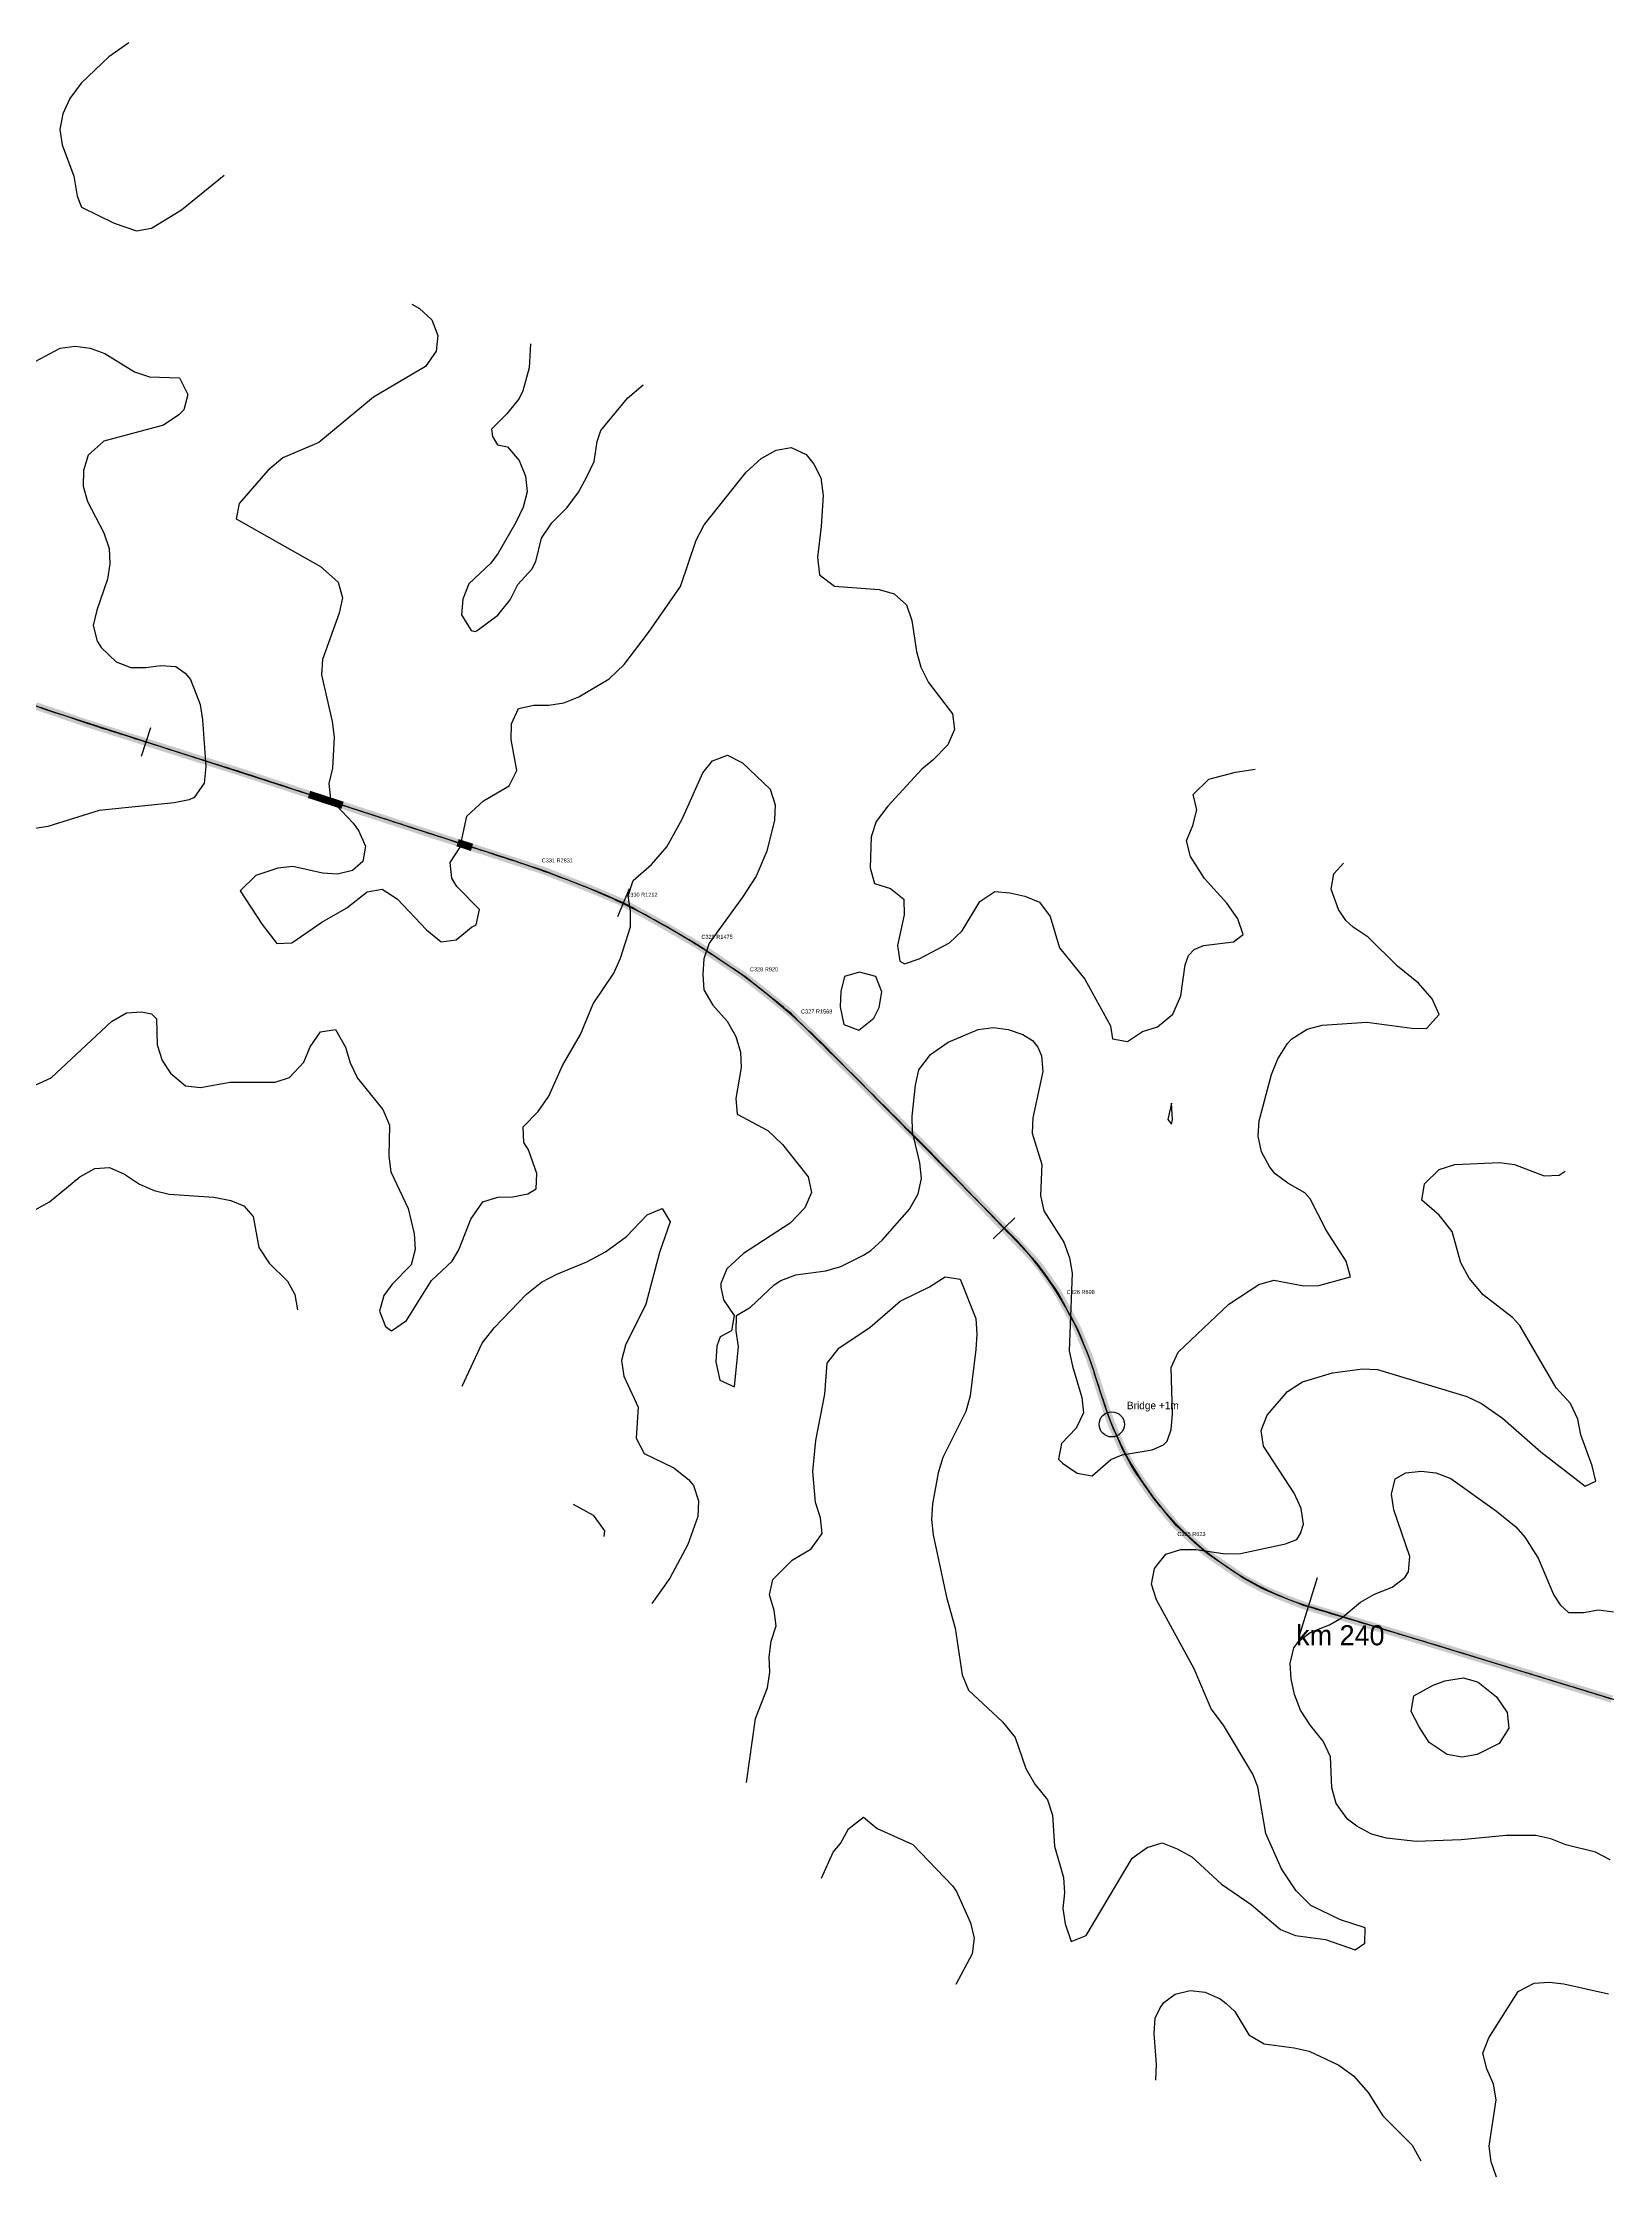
# Model space of a CAD drawing. Header units: metres. Extents: x 697254 to 930473, y 8023396 to 8227001.
# Drawn here: x 769932 to 773038, y 8167399 to 8171636 of the extents above; entities that cross this region are included whole.
import ezdxf

# ---------------------------------------------------------------- set-up
doc = ezdxf.new("R2010")
doc.units = ezdxf.units.M
for name, color, linetype in [('ALIGNMENT_FITTED', 4, 'Continuous'), ('CENTRELINE', 7, 'Continuous'), ('CHAINAGE', 7, 'Continuous'), ('CONTOUR_10M', 33, 'Continuous'), ('CONTOUR_INDEX_50M', 34, 'Continuous'), ('CURVE_LABELS', 4, 'Continuous'), ('GRADE_0-4', 3, 'Continuous'), ('GRADE_4-6', 2, 'Continuous'), ('PROFILE_FLAGS', 6, 'Continuous')]:
    doc.layers.add(name, color=color, linetype=linetype)

msp = doc.modelspace()

# ---------------------------------------------------------------- linework, layer by layer
at = {"layer": 'ALIGNMENT_FITTED'}
for p, q in [((770836.2, 8170022.6), (769958.4, 8170305.9)), ((770998.9, 8169964.5), (770998.9, 8169964.6)), ((771192.7, 8169868.4), (771166.6, 8169883.5)), ((771295.1, 8169803.3), (771270.9, 8169819.5)), ((771851.8, 8169273), (771493.5, 8169635.3)), ((772039.6, 8168935.3), (772020, 8168996)), ((773386.5, 8168244.3), (772450.5, 8168530.5))]:
    msp.add_line(p, q, dxfattribs=at)
for centre, radius, start, end in [((770151.9, 8170905.4), 630, -149.671, -107.8869), ((769966.7, 8167328.7), 2830.8, 68.6152, 72.1131), ((770556.8, 8168835.6), 1212.4, 59.8039, 68.6152), ((770450.7, 8168593.4), 1475.1, 56.2209, 59.8039), ((770783.4, 8169038.2), 920.4, 51.3105, 56.2209), ((770378.3, 8168532.4), 1568.5, 44.6823, 51.3105), ((771355.2, 8168781.8), 698.5, 17.8569, 44.6823), ((772632.7, 8169126.3), 623.1, -162.1431, -106.9996)]:
    msp.add_arc(centre, radius, start, end, dxfattribs=at)
at = {"layer": 'CENTRELINE'}
msp.add_polyline3d([(773047.6, 8168348, 1218.1), (773038.1, 8168350.9, 1218), (773028.5, 8168353.9, 1217.9), (773018.9, 8168356.8, 1217.8), (773009.4, 8168359.7, 1217.8), (772999.8, 8168362.7, 1217.7), (772990.2, 8168365.6, 1217.6), (772980.7, 8168368.5, 1217.4), (772971.1, 8168371.5, 1217.2), (772961.6, 8168374.4, 1216.9), (772952, 8168377.3, 1216.9), (772942.4, 8168380.3, 1216.9), (772932.9, 8168383.2, 1216.9), (772923.3, 8168386.1, 1217), (772913.7, 8168389.1, 1217), (772904.2, 8168392, 1217.1), (772894.6, 8168394.9, 1217.1), (772885, 8168397.9, 1217.1), (772875.5, 8168400.8, 1217.1), (772865.9, 8168403.8, 1217.3), (772856.3, 8168406.7, 1217.7), (772846.8, 8168409.6, 1218), (772837.2, 8168412.6, 1218.2), (772827.6, 8168415.5, 1218.3), (772818.1, 8168418.4, 1218.4), (772808.5, 8168421.4, 1218.4), (772798.9, 8168424.3, 1218.6), (772789.4, 8168427.2, 1218.7), (772779.8, 8168430.2, 1218.8), (772770.3, 8168433.1, 1218.7), (772760.7, 8168436, 1218.6), (772751.1, 8168439, 1218.4), (772741.6, 8168441.9, 1218.2), (772732, 8168444.8, 1218), (772722.4, 8168447.8, 1217.9), (772712.9, 8168450.7, 1217.8), (772703.3, 8168453.6, 1217.7), (772693.7, 8168456.5, 1217.5), (772684.1, 8168459.4, 1217.1), (772674.5, 8168462.3, 1216.7), (772665, 8168465.1, 1216.4), (772655.4, 8168468, 1216.1), (772645.8, 8168470.9, 1215.9), (772636.2, 8168473.8, 1215.7), (772626.6, 8168476.6, 1215.4), (772617, 8168479.5, 1215), (772607.5, 8168482.4, 1214.7), (772597.9, 8168485.2, 1214.3), (772588.3, 8168488.1, 1213.8), (772578.7, 8168491, 1213.4), (772569.1, 8168493.9, 1212.8), (772559.5, 8168496.7, 1212.3), (772550, 8168499.6, 1211.7), (772540.4, 8168502.5, 1211.1), (772530.8, 8168505.3, 1210.6), (772521.2, 8168508.2, 1210), (772511.6, 8168511.1, 1209.6), (772502, 8168514, 1209.2), (772492.4, 8168516.8, 1208.8), (772482.9, 8168519.7, 1208.5), (772473.3, 8168522.6, 1208.3), (772463.7, 8168525.4, 1208), (772454.1, 8168528.3, 1207.7), (772444.5, 8168531.2, 1207.3), (772435, 8168534.2, 1207), (772425.7, 8168537.8, 1206.6), (772416.3, 8168541.5, 1206.2), (772407, 8168545.1, 1205.9), (772397.7, 8168548.8, 1205.6), (772388.4, 8168552.5, 1205.2), (772379.2, 8168556.4, 1204.8), (772370, 8168560.2, 1204.4), (772360.7, 8168564.1, 1204.1), (772351.8, 8168568.5, 1203.9), (772343, 8168573.2, 1203.7), (772334.1, 8168578, 1203.6), (772325.3, 8168582.7, 1203.3), (772316.6, 8168587.5, 1203), (772308.3, 8168593.2, 1202.4), (772300, 8168598.8, 1201.9), (772291.8, 8168604.5, 1201.5), (772283.5, 8168610.1, 1201.2), (772275.3, 8168615.7, 1201), (772267, 8168621.4, 1200.7), (772258.8, 8168627, 1200.4), (772250.5, 8168632.7, 1200.1), (772242.5, 8168638.7, 1200.1), (772235, 8168645.3, 1200), (772227.4, 8168651.8, 1199.8), (772219.8, 8168658.4, 1199.4), (772212.4, 8168665, 1199), (772205.1, 8168671.9, 1198.7), (772197.8, 8168678.7, 1198.3), (772190.4, 8168685.5, 1197.9), (772183.1, 8168692.3, 1197.5), (772176.5, 8168699.9, 1197.2), (772170.2, 8168707.6, 1196.9), (772163.8, 8168715.3, 1196.4), (772157.4, 8168723, 1196), (772151, 8168730.6, 1195.6), (772144.6, 8168738.3, 1195.2), (772138.3, 8168746.2, 1194.7), (772132.6, 8168754.4, 1194.2), (772126.9, 8168762.6, 1193.7), (772121.2, 8168770.8, 1193.1), (772115.4, 8168779, 1192.5), (772109.7, 8168787.2, 1191.8), (772104, 8168795.4, 1191.3), (772098.3, 8168803.6, 1191.3), (772093.2, 8168812.2, 1191.1), (772088.4, 8168821, 1190.7), (772083.6, 8168829.8, 1190.2), (772078.8, 8168838.6, 1189.8), (772074.4, 8168847.5, 1189.4), (772070.4, 8168856.7, 1189), (772066.4, 8168865.9, 1188.6), (772062.4, 8168875, 1188.2), (772058.4, 8168884.2, 1187.8), (772054.6, 8168893.5, 1187.4), (772051, 8168902.8, 1187.1), (772047.5, 8168912.2, 1186.7), (772044, 8168921.5, 1186.3), (772040.9, 8168931.1, 1187.1), (772037.9, 8168940.6, 1187.6), (772034.8, 8168950.1, 1187.6), (772031.7, 8168959.6, 1187.6), (772028.7, 8168969.2, 1187.9), (772025.6, 8168978.7, 1188.3), (772022.5, 8168988.2, 1188), (772019.5, 8168997.7, 1187.5), (772016.4, 8169007.2, 1187.2), (772013.3, 8169016.8, 1187.3), (772010, 8169026.2, 1187.4), (772006.2, 8169035.5, 1187.5), (772002.4, 8169044.7, 1187.7), (771998.7, 8169054, 1187.9), (771994.9, 8169063.3, 1188.1), (771991.1, 8169072.5, 1188.1), (771987.3, 8169081.8, 1188.6), (771982.6, 8169090.6, 1189.3), (771977.9, 8169099.4, 1189.9), (771973.1, 8169108.2, 1190.1), (771968.3, 8169117, 1190.1), (771963.6, 8169125.8, 1190), (771958.8, 8169134.6, 1190.1), (771954.1, 8169143.4, 1190.6), (771949.3, 8169152.2, 1191), (771944, 8169160.7, 1191.3), (771938.3, 8169168.9, 1191.6), (771932.5, 8169177.1, 1191.9), (771926.8, 8169185.3, 1192.3), (771921, 8169193.4, 1192.6), (771915.3, 8169201.6, 1192.9), (771909.1, 8169209.5, 1193.2), (771902.8, 8169217.2, 1193.4), (771896.2, 8169224.8, 1194), (771889.3, 8169232, 1194.4), (771882.3, 8169239.2, 1194.6), (771875.4, 8169246.4, 1194.5), (771868.5, 8169253.6, 1194.4), (771861.5, 8169260.9, 1194.6), (771854.6, 8169268.1, 1194.8), (771847.7, 8169275.3, 1194.8), (771840.8, 8169282.5, 1194.9), (771833.8, 8169289.7, 1195.1), (771826.9, 8169296.9, 1195.5), (771820, 8169304.1, 1195.6), (771813, 8169311.4, 1195.7), (771806.1, 8169318.6, 1195.7), (771799.2, 8169325.8, 1195.7), (771792.2, 8169333, 1195.4), (771785.2, 8169340.2, 1195), (771778.3, 8169347.4, 1194.6), (771771.3, 8169354.5, 1194.6), (771764.4, 8169361.7, 1194.6), (771757.4, 8169368.9, 1194.3), (771750.4, 8169376.1, 1193.8), (771743.5, 8169383.3, 1193.4), (771736.5, 8169390.5, 1193.1), (771729.6, 8169397.7, 1192.6), (771722.6, 8169404.8, 1192.1), (771715.6, 8169412, 1191.8), (771708.7, 8169419.2, 1191.8), (771701.7, 8169426.4, 1191.7), (771694.7, 8169433.6, 1191.4), (771687.8, 8169440.8, 1191.2), (771680.7, 8169447.8, 1190.9), (771673.6, 8169454.9, 1190.4), (771666.5, 8169462, 1189.8), (771659.4, 8169469, 1189.4), (771652.3, 8169476.1, 1189.2), (771645.3, 8169483.1, 1188.8), (771638.2, 8169490.2, 1188.1), (771631.1, 8169497.3, 1188), (771624, 8169504.3, 1187.8), (771616.9, 8169511.4, 1187.7), (771609.8, 8169518.4, 1187.1), (771602.7, 8169525.5, 1186.6), (771595.6, 8169532.6, 1185.9), (771588.5, 8169539.6, 1185.4), (771581.4, 8169546.7, 1185), (771574.4, 8169553.8, 1184.3), (771567.4, 8169560.9, 1183.5), (771560.4, 8169568.1, 1182.5), (771553.4, 8169575.2, 1181.8), (771546.3, 8169582.3, 1181.5), (771539.1, 8169589.2, 1181.4), (771531.9, 8169596.2, 1181), (771524.8, 8169603.2, 1180.8), (771517.7, 8169610.2, 1181.1), (771510.6, 8169617.3, 1181.5), (771503.4, 8169624.3, 1181.7), (771496.3, 8169631.3, 1181.8), (771489.2, 8169638.4, 1182.3), (771482.1, 8169645.4, 1182.7), (771475, 8169652.5, 1183), (771467.9, 8169659.5, 1183.1), (771460.8, 8169666.5, 1183.2), (771453.7, 8169673.6, 1183.2), (771446.6, 8169680.6, 1183.2), (771439.5, 8169687.7, 1183.1), (771432.4, 8169694.7, 1183.2), (771425.2, 8169701.7, 1183.7), (771418.1, 8169708.8, 1183.8), (771410.5, 8169715.2, 1183.7), (771402.7, 8169721.5, 1183.3), (771394.9, 8169727.7, 1183.7), (771387.1, 8169734, 1184.2), (771379.3, 8169740.2, 1184.7), (771371.4, 8169746.5, 1185.1), (771363.6, 8169752.8, 1185.2), (771355.8, 8169759, 1185.3), (771348, 8169765.3, 1185.6), (771340.2, 8169771.5, 1185.9), (771332.4, 8169777.8, 1186.1), (771324.4, 8169783.7, 1186.2), (771316.1, 8169789.3, 1186.2), (771307.7, 8169794.9, 1186.8), (771299.4, 8169800.4, 1187.4), (771291.1, 8169806, 1188), (771282.8, 8169811.5, 1188.4), (771274.5, 8169817.1, 1188.5), (771266.2, 8169822.7, 1188.8), (771257.8, 8169828.2, 1189), (771249.5, 8169833.8, 1189.6), (771241.2, 8169839.4, 1189.9), (771232.9, 8169844.9, 1190.2), (771224.3, 8169850, 1190.6), (771215.6, 8169855, 1191.2), (771207, 8169860, 1191.5), (771198.3, 8169865.1, 1191.5), (771189.7, 8169870.1, 1191.5), (771181, 8169875.1, 1191.4), (771172.4, 8169880.2, 1191.2), (771163.7, 8169885.2, 1191.5), (771155, 8169890.1, 1191.6), (771146.3, 8169895, 1191.5), (771137.5, 8169899.8, 1191.4), (771128.8, 8169904.7, 1191), (771120, 8169909.5, 1190.6), (771111.3, 8169914.3, 1190.3), (771102.5, 8169919.2, 1190.1), (771093.7, 8169924, 1189.9), (771085, 8169928.8, 1189.6), (771075.7, 8169932.7, 1189.3), (771066.5, 8169936.6, 1188.9), (771057.3, 8169940.5, 1188.4), (771048.1, 8169944.5, 1188), (771038.9, 8169948.4, 1187.7), (771029.7, 8169952.3, 1187.6), (771020.5, 8169956.1, 1187.5), (771011.1, 8169959.8, 1187.2), (771001.8, 8169963.4, 1187), (770992.5, 8169967.1, 1186.7), (770983.2, 8169970.7, 1186.4), (770973.9, 8169974.4, 1186), (770964.6, 8169978, 1185.8), (770955.2, 8169981.7, 1185.5), (770945.9, 8169985.3, 1185.2), (770936.6, 8169988.9, 1184.9), (770927.3, 8169992.6, 1184.7), (770917.8, 8169995.7, 1184.5), (770908.3, 8169998.8, 1184.3), (770898.8, 8170001.9, 1184), (770889.2, 8170005, 1183.9), (770879.7, 8170008.1, 1183.7), (770870.2, 8170011.2, 1183.4), (770860.7, 8170014.2, 1183.2), (770851.2, 8170017.3, 1182.9), (770841.7, 8170020.4, 1182.6), (770832.1, 8170023.5, 1182.2), (770822.6, 8170026.6, 1181.7), (770813.1, 8170029.7, 1181.1), (770803.6, 8170032.8, 1180.9), (770794.1, 8170035.9, 1180.6), (770784.6, 8170038.9, 1180.3), (770775, 8170042, 1179.7), (770765.5, 8170045.1, 1179.1), (770756, 8170048.2, 1178.6), (770746.5, 8170051.3, 1178.5), (770737, 8170054.4, 1178.2), (770727.5, 8170057.5, 1177.9), (770717.9, 8170060.6, 1177.5), (770708.4, 8170063.6, 1177), (770698.9, 8170066.7, 1176.3), (770689.4, 8170069.8, 1175.6), (770679.9, 8170072.9, 1175.3), (770670.4, 8170076, 1175.1), (770660.8, 8170079.1, 1175.1), (770651.3, 8170082.2, 1174.9), (770641.8, 8170085.3, 1174.6), (770632.3, 8170088.4, 1174.5), (770622.8, 8170091.5, 1174.4), (770613.3, 8170094.6, 1174.2), (770603.8, 8170097.7, 1174.4), (770594.2, 8170100.8, 1175), (770584.7, 8170103.9, 1175.6), (770575.2, 8170107, 1176.4), (770565.7, 8170110.1, 1177.1), (770556.2, 8170113.1, 1177.4), (770546.7, 8170116.2, 1177.6), (770537.2, 8170119.3, 1178.2), (770527.7, 8170122.4, 1178.6), (770518.1, 8170125.5, 1178.8), (770508.6, 8170128.6, 1179), (770499.1, 8170131.7, 1179.1), (770489.6, 8170134.8, 1179.3), (770480.1, 8170137.9, 1179.8), (770470.6, 8170141, 1180.3), (770461.1, 8170144.1, 1180.8), (770451.5, 8170147.2, 1181.4), (770442, 8170150.3, 1182.1), (770432.5, 8170153.4, 1182.7), (770423, 8170156.5, 1183), (770413.5, 8170159.6, 1183.3), (770404, 8170162.7, 1183.6), (770394.5, 8170165.8, 1184), (770384.9, 8170168.9, 1184.4), (770375.4, 8170172, 1184.9), (770365.9, 8170175.1, 1185.4), (770356.4, 8170178.2, 1186), (770346.9, 8170181.3, 1186.5), (770337.4, 8170184.4, 1186.9), (770327.9, 8170187.5, 1187.2), (770318.3, 8170190.6, 1187.5), (770308.8, 8170193.6, 1187.8), (770299.3, 8170196.6, 1188.2), (770289.7, 8170199.6, 1188.7), (770280.2, 8170202.6, 1189.3), (770270.7, 8170205.7, 1189.8), (770261.1, 8170208.7, 1190.2), (770251.6, 8170211.7, 1190.5), (770242, 8170214.7, 1190.6), (770232.5, 8170217.7, 1190.7), (770223, 8170220.8, 1190.8), (770213.4, 8170223.8, 1191.1), (770203.9, 8170226.8, 1191.3), (770194.3, 8170229.8, 1191.6), (770184.8, 8170232.8, 1192), (770175.3, 8170235.9, 1192.4), (770165.7, 8170238.9, 1192.7), (770156.2, 8170241.9, 1192.8), (770146.7, 8170244.9, 1193), (770137.1, 8170247.9, 1193.2), (770127.6, 8170251, 1193.6), (770118, 8170254, 1193.9), (770108.5, 8170257, 1194.1), (770099, 8170260, 1194.4), (770089.4, 8170263, 1194.5), (770079.9, 8170266.1, 1194.7), (770070.4, 8170269.1, 1194.9), (770060.8, 8170272.1, 1195), (770051.3, 8170275.1, 1195.1), (770041.7, 8170278.1, 1195.4), (770032.2, 8170281.2, 1195.7), (770022.7, 8170284.2, 1196.1), (770013.2, 8170287.4, 1196.4), (770003.7, 8170290.6, 1196.7), (769994.3, 8170293.9, 1197.1), (769984.8, 8170297.1, 1197.4), (769975.3, 8170300.4, 1197.7), (769965.9, 8170303.6, 1198), (769956.4, 8170306.9, 1198.4), (769946.9, 8170310.1, 1198.7), (769937.5, 8170313.3, 1199.1), (769928, 8170316.6, 1199.6)], dxfattribs=at)
at = {"layer": 'CHAINAGE'}
for p, q in [((770146.2, 8170276.5), (770128.1, 8170219.3)), ((771096.7, 8169956.4), (771073.2, 8169901.2)), ((771862.4, 8169303.3), (771819.1, 8169261.7)), ((772462.4, 8168588.5), (772426.7, 8168473.9))]:
    msp.add_line(p, q, dxfattribs=at)
at = {"layer": 'CONTOUR_10M'}
for points, elevation in [([(770103.7, 8171636.3), (770063.4, 8171608), (770008.9, 8171555.9), (769986, 8171525.4), (769972.3, 8171494.8), (769966.6, 8171464.1), (769970.8, 8171433.3), (769994, 8171371.5), (770000.6, 8171331.8), (770009.6, 8171309.8), (770074.1, 8171278.2), (770118.4, 8171263.1), (770148.1, 8171267.8), (770207.9, 8171304.8), (770292.6, 8171373.1)], 1180), ([(770665.4, 8171117), (770680.2, 8171108.6), (770704.9, 8171085.8), (770716.5, 8171054.8), (770713.5, 8171024.1), (770692.6, 8170993.6), (770589, 8170932.8), (770480.5, 8170842.5), (770409.4, 8170811.9), (770379.4, 8170787), (770322.7, 8170721.5), (770316.2, 8170690.8), (770483.7, 8170596.4), (770518.7, 8170565.2), (770527.3, 8170534.3), (770520.8, 8170503.7), (770487.6, 8170411.8), (770485.8, 8170381.1), (770507.1, 8170288.5), (770511.2, 8170257.7), (770507.5, 8170196.3), (770500.5, 8170165.6), (770503.4, 8170134.8), (770548.6, 8170086.8), (770559, 8170072.6), (770573.1, 8170041.6), (770568, 8170010.9), (770547.5, 8169992.7), (770517.7, 8169986), (770488.1, 8169988), (770428.9, 8170000.6), (770399.2, 8169997.8), (770355.7, 8169982.9), (770324.4, 8169952.5), (770368.1, 8169885.6), (770397.3, 8169848), (770427, 8169849.2), (770486.8, 8169890.3), (770536.1, 8169919.1), (770576.6, 8169950.9), (770606.3, 8169955.7), (770635.8, 8169937), (770694.3, 8169875.2), (770723.7, 8169851.6), (770753.4, 8169855.4), (770783.4, 8169880.7), (770792.8, 8169885.1), (770799.4, 8169915.8), (770754.7, 8169961), (770744.5, 8169978), (770741.5, 8170008.8), (770761.2, 8170039.3), (770774.5, 8170100.6), (770807.4, 8170131), (770858.1, 8170161.1), (770873.7, 8170191.6), (770862.2, 8170253.3), (770863.3, 8170284), (770876.6, 8170314.6), (770907.6, 8170321.2), (770937.3, 8170321.2), (770967, 8170326), (770996.8, 8170337.8), (771056.6, 8170373.5), (771086.7, 8170401.9), (771135.3, 8170465.2), (771198.5, 8170556.6), (771229.6, 8170648.5), (771245.3, 8170679.1), (771328.8, 8170784), (771358.8, 8170810.9), (771388.7, 8170827.7), (771418.5, 8170832.9), (771448, 8170819.1), (771463.5, 8170799.4), (771477, 8170772.6), (771481.5, 8170737.6), (771478, 8170676.1), (771470.5, 8170614.7), (771474.6, 8170580.1), (771504, 8170557.3), (771592.9, 8170550.5), (771622.5, 8170542.3), (771646.9, 8170520.2), (771657.8, 8170489.3), (771667, 8170427.7), (771675.8, 8170396.8), (771690.6, 8170365.9), (771738.3, 8170303.7), (771742.7, 8170272.9), (771729.1, 8170242.3), (771699.4, 8170212), (771677.4, 8170194.3), (771610.4, 8170120.8), (771587.2, 8170090.4), (771576.9, 8170059.7), (771575.1, 8169998.2), (771583.6, 8169967.4), (771615.1, 8169957.1), (771642, 8169935.9), (771642.7, 8169905.1), (771629.4, 8169843.8), (771634.2, 8169812.9), (771642.9, 8169808), (771672.6, 8169817.5), (771732.4, 8169849.1), (771757.7, 8169872.9), (771792.8, 8169931.7), (771822.7, 8169951.1), (771852.3, 8169948.8), (771881.9, 8169942.2), (771911.4, 8169930), (771932.2, 8169901.4), (771950.7, 8169839.7), (772001, 8169777.5), (772052.1, 8169684.6), (772056.3, 8169658.8), (772085.9, 8169653.6), (772115.8, 8169673.5), (772145.6, 8169682.4), (772175.6, 8169707.7), (772178.8, 8169713.8), (772191.8, 8169744.4), (772200.2, 8169805.8), (772206.8, 8169824), (772218.5, 8169836.3), (772236.7, 8169844.2), (772296.1, 8169851.4), (772315.3, 8169865.8), (772304.7, 8169896.7), (772282.8, 8169927.8), (772238.4, 8169977.4), (772211.1, 8170020.9), (772203.1, 8170051.8), (772215.6, 8170082.4), (772223.3, 8170113.1), (772216.5, 8170143.9), (772247.4, 8170174.3), (772300.4, 8170187.9), (772339.4, 8170194.2)], 1180), ([(769907.4, 8170998.4), (769967.1, 8171029.7), (769996.8, 8171033.7), (770026.5, 8171029.6), (770056, 8171019.6), (770114.9, 8170983.2), (770144.4, 8170972.7), (770203.7, 8170970.8), (770220.7, 8170938.1), (770212.4, 8170907.4), (770202.8, 8170897.6), (770172.4, 8170877.1), (770053.8, 8170845.4), (770022.6, 8170817.5), (770013.5, 8170786.9), (770012.9, 8170756.1), (770021.2, 8170725.3), (770053.6, 8170663.3), (770064.2, 8170632.4), (770066, 8170601.7), (770061, 8170571), (770039.7, 8170509.7), (770032.4, 8170479.1), (770040.5, 8170448.2), (770048.7, 8170435.9), (770078, 8170407.2), (770107.5, 8170396), (770137.2, 8170395.7), (770166.9, 8170400.1), (770196.5, 8170398.2), (770215.1, 8170384.5), (770225.9, 8170372.1), (770245.2, 8170322.6), (770249.4, 8170291.8), (770256.2, 8170199.4), (770253, 8170166.5), (770232.9, 8170138.2), (770222.9, 8170133.5), (770193.1, 8170127.6), (770044.6, 8170112.3), (769942.6, 8170080.3), (769895.8, 8170073.1)], 1190), ([(770900.7, 8171038.3), (770898.1, 8170991), (770885.8, 8170944.9), (770878.5, 8170929.8), (770853.7, 8170899.3), (770823.1, 8170869), (770825.3, 8170854.2), (770835.4, 8170838), (770854.8, 8170834.2), (770878.3, 8170806.7), (770890.8, 8170775.8), (770894.2, 8170745), (770885.9, 8170714.4), (770871.6, 8170683.8), (770836.8, 8170622.7), (770822.2, 8170603), (770778.2, 8170561.9), (770766.1, 8170531.3), (770764.1, 8170500.6), (770783.2, 8170469.6), (770790.8, 8170467.2), (770794.8, 8170469.5), (770836, 8170499.7), (770860.4, 8170530.1), (770875.6, 8170560.7), (770903.3, 8170591.1), (770911.2, 8170606.1), (770922.5, 8170652.4), (770943.4, 8170682.9), (770973.3, 8170713.3), (770996.2, 8170743.7), (771012.5, 8170774.3), (771027.4, 8170804.9), (771032.9, 8170844.3), (771040.2, 8170866.2), (771093.3, 8170930.3), (771124.3, 8170957.4)], 1170), ([(769919.1, 8169567.6), (769948.9, 8169581.5), (770069, 8169693.3), (770098.9, 8169710.1), (770128.6, 8169712.1), (770148.7, 8169708.6), (770158.1, 8169698.2), (770159.4, 8169647), (770169.8, 8169616.1), (770186.4, 8169590.5), (770215.7, 8169565.4), (770245.4, 8169562.5), (770304.8, 8169572.7), (770393.8, 8169573.1), (770422.3, 8169582.2), (770450.5, 8169612.6), (770463.4, 8169643.2), (770484.1, 8169672.8), (770513.8, 8169677.3), (770533.5, 8169642.3), (770543.1, 8169611.4), (770557.1, 8169580.5), (770607.4, 8169518.3), (770620.8, 8169487.4), (770619.7, 8169425.9), (770623.5, 8169395.1), (770657.7, 8169322.1), (770669.8, 8169271.5), (770671.6, 8169240.7), (770663.8, 8169210), (770626.1, 8169172), (770609.9, 8169149.2), (770600.8, 8169118.5), (770612.8, 8169087.6), (770624.9, 8169079.3), (770654.9, 8169099.9), (770704, 8169178.8), (770745.4, 8169217.6), (770758.4, 8169239.6), (770782, 8169300.8), (770806.2, 8169335.2), (770836, 8169344.8), (770865.6, 8169345.2), (770895.4, 8169350.8), (770911.9, 8169360.7), (770913.4, 8169391.4), (770896.5, 8169438.7), (770887.5, 8169453.3), (770886.1, 8169484), (770915.9, 8169514.4), (770937, 8169544.9), (770964.5, 8169606.1), (770999.9, 8169667.2), (771025.4, 8169728.4), (771065.9, 8169789.4), (771079.3, 8169818.7), (771099, 8169881.2), (771099.1, 8169912), (771094.4, 8169942.8), (771104.7, 8169973.4), (771141, 8170004.6), (771171.1, 8170040.2), (771201.5, 8170094.8), (771242.6, 8170187), (771262.3, 8170210.8), (771292.1, 8170221.9), (771321.5, 8170206.6), (771376.6, 8170154.5), (771386.7, 8170123.6), (771385.1, 8170092.9), (771370.2, 8170031.6), (771348.4, 8169981.8), (771321.9, 8169939.9), (771255.2, 8169848.5), (771244.8, 8169817.9), (771242.6, 8169787.1), (771244.8, 8169756.3), (771262.4, 8169725.4), (771290.9, 8169694.2), (771308.2, 8169663.3), (771317.5, 8169632.4), (771318.7, 8169601.6), (771308.5, 8169540.2), (771310.9, 8169509.4), (771371.7, 8169476.5), (771401, 8169449), (771452, 8169384.6), (771458.4, 8169353.8), (771445.6, 8169323.2), (771416.2, 8169292.8), (771323.3, 8169232.5), (771290.6, 8169202.1), (771278.8, 8169173.2), (771278.7, 8169165.5), (771283.8, 8169140.7), (771305.2, 8169109.7), (771300, 8169079), (771277.5, 8169067), (771270.6, 8169048.6), (771268.4, 8169017.8), (771276.4, 8168980.9), (771305.9, 8168968.2), (771313.9, 8169048), (771309, 8169078.8), (771309.8, 8169109.6), (771337.5, 8169125.9), (771384.2, 8169170.2), (771397.6, 8169179.3), (771427.4, 8169190.3), (771486.8, 8169198.2), (771516.6, 8169206.7), (771562.1, 8169229.4), (771576.3, 8169238.3), (771599.3, 8169259.7), (771653.2, 8169320.6), (771670, 8169351.1), (771677, 8169381.8), (771673.4, 8169412.6), (771659.2, 8169474.3), (771658.7, 8169505), (771665.1, 8169566.5), (771671.7, 8169597.2), (771694.8, 8169627.6), (771729.9, 8169652.4), (771789.5, 8169677.1), (771819.3, 8169681.1), (771848.9, 8169677), (771878.4, 8169667.7), (771897, 8169655.8), (771907.8, 8169642.3), (771915.4, 8169624.8), (771917.8, 8169594), (771897.9, 8169502), (771896.8, 8169471.3), (771915.9, 8169409.5), (771913.3, 8169348), (771919.7, 8169317.2), (771959.3, 8169255.2), (771970.5, 8169224.3), (771975.8, 8169193.4), (771970.3, 8169039.7), (771976.4, 8169008.9), (771995, 8168947.1), (771998.2, 8168916.3), (771983.8, 8168885.8), (771954.7, 8168855.4), (771948.9, 8168824.7), (771956.6, 8168816.2), (771986.1, 8168796.6), (772015.7, 8168791), (772053, 8168823.4), (772075.5, 8168833.1), (772135, 8168843.2), (772157.4, 8168852.8), (772164.9, 8168860.3), (772172.6, 8168883.4), (772174.9, 8168914.1), (772172.8, 8169006.4), (772186.3, 8169037), (772287, 8169132.3), (772346.8, 8169171), (772376.6, 8169179.7), (772435.8, 8169168.6), (772465.5, 8169169.1), (772528.5, 8169186.4), (772519.7, 8169217.3), (772480.2, 8169279.3), (772448.5, 8169341.2), (772438.1, 8169353.2), (772404.4, 8169372.6), (772379.3, 8169391.1), (772368.5, 8169403.8), (772351.8, 8169434.7), (772345.1, 8169465.6), (772347, 8169496.3), (772372, 8169588.3), (772384.5, 8169618.9), (772403.7, 8169649.4), (772412.3, 8169658.6), (772442.3, 8169677.9), (772472, 8169685.9), (772561.1, 8169691.9), (772650, 8169679.7), (772679.6, 8169679.4), (772704.4, 8169707.1), (772690.4, 8169738), (772663.8, 8169769.1), (772621.9, 8169803.2), (772563.3, 8169860.9), (772533.8, 8169880.4), (772519.3, 8169894), (772504.6, 8169915.4), (772490.1, 8169955.9), (772495.7, 8169986.6), (772514.9, 8170007.6)], 1190), ([(771553.6, 8169791), (771523.9, 8169782.6), (771516.6, 8169752.9), (771515.7, 8169722.2), (771522.7, 8169687.4), (771552.2, 8169675.7), (771582.2, 8169700.1), (771592.8, 8169721.2), (771598.3, 8169751.9), (771586.3, 8169782.8), (771553.6, 8169791)], 1180), ([(772173.4, 8169531.4), (772166.2, 8169498.6), (772172.9, 8169489.7), (772175, 8169498.5), (772173.4, 8169531.4)], 1180), ([(773044.3, 8168028.9), (773014.8, 8168044.3), (772955.7, 8168058.5), (772926.2, 8168070.4), (772896.6, 8168077.3), (772837.3, 8168077.5), (772748.1, 8168068.4), (772659.1, 8168065.4), (772599.9, 8168072.1), (772570.3, 8168080.2), (772540.8, 8168095.7), (772522.5, 8168110), (772500.2, 8168141), (772491.8, 8168171.9), (772489.1, 8168233.4), (772474.4, 8168264.4), (772449.1, 8168295.4), (772429.4, 8168326.4), (772417.6, 8168357.4), (772411, 8168388.2), (772409, 8168419), (772415.9, 8168449.7), (772426.8, 8168463.9), (772448.4, 8168480), (772486.6, 8168495.6), (772512.2, 8168509.9), (772548.2, 8168540.2), (772576.4, 8168556.1), (772611.4, 8168570.2), (772636.1, 8168589.6), (772643.4, 8168600.6), (772646, 8168631.3), (772614.7, 8168724), (772609.8, 8168754.8), (772617.4, 8168785.4), (772638.7, 8168797.3), (772668.5, 8168800.6), (772698.1, 8168797), (772727.6, 8168786.3), (772818.5, 8168721.4), (772856.6, 8168690.1), (772874.5, 8168669.5), (772900.8, 8168628), (772932.3, 8168554.4), (772944.7, 8168535.2), (772961.6, 8168520.2), (772991.2, 8168519.7), (773021, 8168525.3), (773050.6, 8168521.2)], 1210), ([(770985.6, 8168735.2), (771025.3, 8168713.3), (771047.8, 8168682.3), (771046.3, 8168670.8)], 1210), ([(772715.8, 8168384.3), (772752.2, 8168390.3), (772775.7, 8168383.6), (772781.8, 8168381.6), (772818.6, 8168352.3), (772839.3, 8168321.2), (772842.7, 8168290.4), (772823.4, 8168259.9), (772780, 8168237.9), (772750.2, 8168233.1), (772720.6, 8168237.9), (772684.8, 8168261.7), (772664.7, 8168292.7), (772649.2, 8168323.7), (772654.2, 8168354.4), (772692.7, 8168375.9), (772715.8, 8168384.3)], 1220), ([(771478.7, 8167992.8), (771501.9, 8168044.5), (771516.4, 8168061.2), (771532.1, 8168090.6), (771562.1, 8168114), (771588.9, 8168091), (771659.4, 8168059.4), (771738.3, 8167977.1), (771746.1, 8167966), (771774, 8167904.1), (771781.5, 8167873.3), (771777.6, 8167842.6), (771745, 8167781.5)], 1210), ([(772142.2, 8167591.9), (772143.5, 8167622.6), (772138.7, 8167684.2), (772140.8, 8167714.9), (772150.6, 8167735.4), (772158.1, 8167745.5), (772180.6, 8167762.5), (772210.4, 8167769.9), (772240, 8167766.2), (772269.5, 8167753.2), (772281.9, 8167743.9), (772298.8, 8167728), (772326.4, 8167681.8), (772357.3, 8167663.6), (772416.6, 8167655.9), (772446.2, 8167649), (772505.1, 8167621.4), (772534.5, 8167600.4), (772563.8, 8167566.9), (772592.9, 8167520.9), (772650.8, 8167462.4), (772668, 8167431.4)], 1210), ([(772818.5, 8167398.7), (772808.1, 8167429.6), (772804, 8167460.4), (772817.4, 8167552.6), (772812.1, 8167583.4), (772799.4, 8167614.3), (772791.4, 8167645.2), (772803.2, 8167675.8), (772861.7, 8167767.3), (772892.9, 8167784.3), (772922.6, 8167786.1), (772952.2, 8167783), (773040.9, 8167762.7)], 1210)]:
    msp.add_lwpolyline(points, dxfattribs=dict(at, elevation=elevation))
at = {"layer": 'CONTOUR_INDEX_50M', "elevation": 1200}
for points in [[(771329.6, 8168182.5), (771347.1, 8168309.4), (771370.9, 8168370.6), (771375.8, 8168401.3), (771374.8, 8168432.1), (771378.4, 8168462.8), (771388.2, 8168493.4), (771384.4, 8168524.2), (771375.3, 8168555.1), (771382.1, 8168585.8), (771420.2, 8168624), (771457.7, 8168646.4), (771479.7, 8168676.8), (771476.5, 8168707.6), (771466.5, 8168738.5), (771461.1, 8168800.1), (771467.1, 8168861.5), (771485, 8168953.6), (771489.5, 8169015), (771513.8, 8169045.5), (771574.4, 8169085.5), (771634.4, 8169137.8), (771692.6, 8169166.3), (771724, 8169186.3), (771753.6, 8169181.8), (771784.6, 8169103.6), (771787.1, 8169072.8), (771784.7, 8169042.1), (771773.6, 8168949.9), (771764.7, 8168919.3), (771719.5, 8168827.6), (771709.8, 8168797), (771698.7, 8168735.6), (771697.1, 8168704.8), (771700.2, 8168674), (771726.3, 8168550.7), (771743.5, 8168488.9), (771757.5, 8168396.5), (771770.5, 8168365.6), (771837.4, 8168303.2), (771862.8, 8168272.1), (771883.9, 8168210.3), (771901.8, 8168179.4), (771926.8, 8168148.3), (771937.3, 8168117.4), (771940.7, 8168055.8), (771958.6, 8167994.1), (771960.7, 8167963.3), (771957.7, 8167932.6), (771961.9, 8167901.8), (771974.3, 8167867.1), (772004.1, 8167878.5), (772095, 8168032.6), (772125, 8168053.4), (772154.8, 8168062.5), (772184.3, 8168051.1), (772213.7, 8168035.1), (772272.4, 8167980.6), (772331.2, 8167940), (772389.9, 8167890.9), (772419.4, 8167878.5), (772478.6, 8167871.1), (772537.7, 8167850.6), (772557, 8167863.4), (772557.8, 8167894.2), (772508.8, 8167909.9), (772449.8, 8167938.2), (772420.5, 8167967.6), (772391.4, 8168010.9), (772360.7, 8168081.3), (772344.4, 8168173.7), (772334.5, 8168198.8), (772276.4, 8168296.5), (772251.8, 8168328.7), (772218.5, 8168407.9), (772143.5, 8168545.4), (772133.7, 8168576.3), (772139.7, 8168607), (772162, 8168636.1), (772191.8, 8168645.2), (772221.5, 8168645.2), (772280.7, 8168636.2), (772310.4, 8168637), (772399.6, 8168656.4), (772421.7, 8168664.9), (772429.5, 8168676.8), (772435.2, 8168695.5), (772430.4, 8168726.3), (772416.7, 8168757.2), (772355.9, 8168850.3), (772351.4, 8168881.1), (772363, 8168911.7), (772403.5, 8168958.8), (772433.4, 8168977.6), (772492.9, 8168995.6), (772552.4, 8169003.9), (772582, 8169002.3), (772759.3, 8168949), (772788.8, 8168934.6), (772830.2, 8168905.8), (772906.3, 8168838.7), (772994.4, 8168771.1), (773015.3, 8168780.4), (773008.6, 8168811.2), (772985.9, 8168873), (772980, 8168903.9), (772965, 8168934.8), (772936.8, 8168965.9), (772864.6, 8169089.9), (772850.3, 8169105.3), (772791.6, 8169150.4), (772763.8, 8169183.4), (772747.7, 8169214.4), (772730.2, 8169276.1), (772704.6, 8169308.6), (772670.3, 8169338.4), (772675.7, 8169371.1), (772704.3, 8169399.5), (772735.5, 8169409.1), (772824.6, 8169413.2), (772854.2, 8169409.5), (772913.3, 8169386.8), (772942.9, 8169387.9), (772954.6, 8169396.3)], [(769915.9, 8169318.5), (769945.8, 8169335.3), (770005.8, 8169384.7), (770035.7, 8169401.6), (770065.3, 8169403.3), (770094.9, 8169390.4), (770124.3, 8169370.5), (770153.8, 8169357.7), (770183.4, 8169350.3), (770272.3, 8169344.7), (770305.9, 8169337.6), (770331.4, 8169327.3), (770350.3, 8169306.3), (770361.2, 8169244.6), (770382, 8169213.6), (770418.5, 8169177.5), (770432.9, 8169151.4), (770438.1, 8169120.6)], [(770765.2, 8168969.6), (770805, 8169054.5), (770828.3, 8169084.9), (770892.9, 8169151.6), (770922.9, 8169176), (770952.7, 8169191.9), (771012.3, 8169215.9), (771049.4, 8169235.9), (771091.2, 8169266.1), (771132.2, 8169309.7), (771162, 8169322), (771178.1, 8169295.8), (771156.7, 8169234.6), (771130, 8169132.1), (771089.3, 8169050.9), (771081.1, 8169020.2), (771085.9, 8168989.4), (771114.3, 8168927.5), (771110.2, 8168866.1), (771126.2, 8168835.6), (771185.2, 8168807.1), (771214.6, 8168784.1), (771224.1, 8168772.3), (771234.2, 8168741.5), (771232.8, 8168710.7), (771212.9, 8168655), (771177.4, 8168588.4), (771141.8, 8168538)]]:
    msp.add_lwpolyline(points, dxfattribs=at)
at = {"layer": 'GRADE_0-4', "const_width": 15}
for points in [[(770337.4, 8170184.4), (770327.9, 8170187.5), (770318.3, 8170190.6), (770308.8, 8170193.6), (770299.3, 8170196.6), (770289.7, 8170199.6), (770280.2, 8170202.6), (770270.7, 8170205.7), (770261.1, 8170208.7), (770251.6, 8170211.7), (770242, 8170214.7), (770232.5, 8170217.7), (770223, 8170220.8), (770213.4, 8170223.8), (770203.9, 8170226.8), (770194.3, 8170229.8), (770184.8, 8170232.8), (770175.3, 8170235.9), (770165.7, 8170238.9), (770156.2, 8170241.9), (770146.7, 8170244.9), (770137.1, 8170247.9), (770127.6, 8170251), (770118, 8170254), (770108.5, 8170257), (770099, 8170260), (770089.4, 8170263), (770079.9, 8170266.1), (770070.4, 8170269.1), (770060.8, 8170272.1), (770051.3, 8170275.1), (770041.7, 8170278.1), (770032.2, 8170281.2), (770022.7, 8170284.2), (770013.2, 8170287.4), (770003.7, 8170290.6), (769994.3, 8170293.9), (769984.8, 8170297.1), (769975.3, 8170300.4), (769965.9, 8170303.6), (769956.4, 8170306.9), (769946.9, 8170310.1), (769937.5, 8170313.3), (769928, 8170316.6), (769918.5, 8170319.8)], [(770480.1, 8170137.9), (770470.6, 8170141), (770461.1, 8170144.1)], [(770756, 8170048.2), (770746.5, 8170051.3), (770737, 8170054.4), (770727.5, 8170057.5), (770717.9, 8170060.6), (770708.4, 8170063.6), (770698.9, 8170066.7), (770689.4, 8170069.8), (770679.9, 8170072.9), (770670.4, 8170076), (770660.8, 8170079.1), (770651.3, 8170082.2), (770641.8, 8170085.3), (770632.3, 8170088.4), (770622.8, 8170091.5), (770613.3, 8170094.6), (770603.8, 8170097.7), (770594.2, 8170100.8), (770584.7, 8170103.9), (770575.2, 8170107), (770565.7, 8170110.1), (770556.2, 8170113.1), (770546.7, 8170116.2), (770537.2, 8170119.3), (770527.7, 8170122.4)], [(771581.4, 8169546.7), (771574.4, 8169553.8), (771567.4, 8169560.9), (771560.4, 8169568.1), (771553.4, 8169575.2), (771546.3, 8169582.3), (771539.1, 8169589.2), (771531.9, 8169596.2), (771524.8, 8169603.2), (771517.7, 8169610.2), (771510.6, 8169617.3), (771503.4, 8169624.3), (771496.3, 8169631.3), (771489.2, 8169638.4), (771482.1, 8169645.4), (771475, 8169652.5), (771467.9, 8169659.5), (771460.8, 8169666.5), (771453.7, 8169673.6), (771446.6, 8169680.6), (771439.5, 8169687.7), (771432.4, 8169694.7), (771425.2, 8169701.7), (771418.1, 8169708.8), (771410.5, 8169715.2), (771402.7, 8169721.5), (771394.9, 8169727.7), (771387.1, 8169734), (771379.3, 8169740.2), (771371.4, 8169746.5), (771363.6, 8169752.8), (771355.8, 8169759), (771348, 8169765.3), (771340.2, 8169771.5), (771332.4, 8169777.8), (771324.4, 8169783.7), (771316.1, 8169789.3), (771307.7, 8169794.9), (771299.4, 8169800.4), (771291.1, 8169806), (771282.8, 8169811.5), (771274.5, 8169817.1), (771266.2, 8169822.7), (771257.8, 8169828.2), (771249.5, 8169833.8), (771241.2, 8169839.4), (771232.9, 8169844.9), (771224.3, 8169850), (771215.6, 8169855), (771207, 8169860), (771198.3, 8169865.1), (771189.7, 8169870.1), (771181, 8169875.1), (771172.4, 8169880.2), (771163.7, 8169885.2), (771155, 8169890.1), (771146.3, 8169895), (771137.5, 8169899.8), (771128.8, 8169904.7), (771120, 8169909.5), (771111.3, 8169914.3), (771102.5, 8169919.2), (771093.7, 8169924), (771085, 8169928.8), (771075.7, 8169932.7), (771066.5, 8169936.6), (771057.3, 8169940.5), (771048.1, 8169944.5), (771038.9, 8169948.4), (771029.7, 8169952.3), (771020.5, 8169956.1), (771011.1, 8169959.8), (771001.8, 8169963.4), (770992.5, 8169967.1), (770983.2, 8169970.7), (770973.9, 8169974.4), (770964.6, 8169978), (770955.2, 8169981.7), (770945.9, 8169985.3), (770936.6, 8169988.9), (770927.3, 8169992.6), (770917.8, 8169995.7), (770908.3, 8169998.8), (770898.8, 8170001.9), (770889.2, 8170005), (770879.7, 8170008.1), (770870.2, 8170011.2), (770860.7, 8170014.2), (770851.2, 8170017.3), (770841.7, 8170020.4), (770832.1, 8170023.5), (770822.6, 8170026.6), (770813.1, 8170029.7), (770803.6, 8170032.8), (770794.1, 8170035.9), (770784.6, 8170038.9)], [(772078.8, 8168838.6), (772074.4, 8168847.5), (772070.4, 8168856.7), (772066.4, 8168865.9), (772062.4, 8168875), (772058.4, 8168884.2), (772054.6, 8168893.5), (772051, 8168902.8), (772047.5, 8168912.2), (772044, 8168921.5), (772040.9, 8168931.1), (772037.9, 8168940.6), (772034.8, 8168950.1), (772031.7, 8168959.6), (772028.7, 8168969.2), (772025.6, 8168978.7), (772022.5, 8168988.2), (772019.5, 8168997.7), (772016.4, 8169007.2), (772013.3, 8169016.8), (772010, 8169026.2), (772006.2, 8169035.5), (772002.4, 8169044.7), (771998.7, 8169054), (771994.9, 8169063.3), (771991.1, 8169072.5), (771987.3, 8169081.8), (771982.6, 8169090.6), (771977.9, 8169099.4), (771973.1, 8169108.2), (771968.3, 8169117), (771963.6, 8169125.8), (771958.8, 8169134.6), (771954.1, 8169143.4), (771949.3, 8169152.2), (771944, 8169160.7), (771938.3, 8169168.9), (771932.5, 8169177.1), (771926.8, 8169185.3), (771921, 8169193.4), (771915.3, 8169201.6), (771909.1, 8169209.5), (771902.8, 8169217.2), (771896.2, 8169224.8), (771889.3, 8169232), (771882.3, 8169239.2), (771875.4, 8169246.4), (771868.5, 8169253.6), (771861.5, 8169260.9), (771854.6, 8169268.1), (771847.7, 8169275.3), (771840.8, 8169282.5), (771833.8, 8169289.7), (771826.9, 8169296.9), (771820, 8169304.1), (771813, 8169311.4), (771806.1, 8169318.6), (771799.2, 8169325.8), (771792.2, 8169333), (771785.2, 8169340.2), (771778.3, 8169347.4), (771771.3, 8169354.5), (771764.4, 8169361.7), (771757.4, 8169368.9), (771750.4, 8169376.1), (771743.5, 8169383.3), (771736.5, 8169390.5), (771729.6, 8169397.7), (771722.6, 8169404.8), (771715.6, 8169412), (771708.7, 8169419.2), (771701.7, 8169426.4), (771694.7, 8169433.6), (771687.8, 8169440.8), (771680.7, 8169447.8), (771673.6, 8169454.9), (771666.5, 8169462), (771659.4, 8169469), (771652.3, 8169476.1), (771645.3, 8169483.1), (771638.2, 8169490.2)], [(772463.7, 8168525.4), (772454.1, 8168528.3), (772444.5, 8168531.2), (772435, 8168534.2), (772425.7, 8168537.8), (772416.3, 8168541.5), (772407, 8168545.1), (772397.7, 8168548.8), (772388.4, 8168552.5), (772379.2, 8168556.4), (772370, 8168560.2), (772360.7, 8168564.1), (772351.8, 8168568.5), (772343, 8168573.2), (772334.1, 8168578), (772325.3, 8168582.7), (772316.6, 8168587.5), (772308.3, 8168593.2), (772300, 8168598.8), (772291.8, 8168604.5), (772283.5, 8168610.1), (772275.3, 8168615.7), (772267, 8168621.4), (772258.8, 8168627), (772250.5, 8168632.7), (772242.5, 8168638.7), (772235, 8168645.3), (772227.4, 8168651.8), (772219.8, 8168658.4), (772212.4, 8168665), (772205.1, 8168671.9), (772197.8, 8168678.7), (772190.4, 8168685.5), (772183.1, 8168692.3), (772176.5, 8168699.9), (772170.2, 8168707.6)], [(773047.6, 8168348), (773038.1, 8168350.9), (773028.5, 8168353.9), (773018.9, 8168356.8), (773009.4, 8168359.7), (772999.8, 8168362.7), (772990.2, 8168365.6), (772980.7, 8168368.5), (772971.1, 8168371.5), (772961.6, 8168374.4), (772952, 8168377.3), (772942.4, 8168380.3), (772932.9, 8168383.2), (772923.3, 8168386.1), (772913.7, 8168389.1), (772904.2, 8168392), (772894.6, 8168394.9), (772885, 8168397.9), (772875.5, 8168400.8), (772865.9, 8168403.8), (772856.3, 8168406.7), (772846.8, 8168409.6), (772837.2, 8168412.6), (772827.6, 8168415.5), (772818.1, 8168418.4), (772808.5, 8168421.4), (772798.9, 8168424.3), (772789.4, 8168427.2), (772779.8, 8168430.2), (772770.3, 8168433.1), (772760.7, 8168436), (772751.1, 8168439), (772741.6, 8168441.9), (772732, 8168444.8), (772722.4, 8168447.8), (772712.9, 8168450.7), (772703.3, 8168453.6), (772693.7, 8168456.5), (772684.1, 8168459.4), (772674.5, 8168462.3), (772665, 8168465.1), (772655.4, 8168468), (772645.8, 8168470.9), (772636.2, 8168473.8), (772626.6, 8168476.6), (772617, 8168479.5), (772607.5, 8168482.4)]]:
    msp.add_lwpolyline(points, dxfattribs=at)
at = {"layer": 'GRADE_4-6', "const_width": 15}
for points in [[(770461.1, 8170144.1), (770451.5, 8170147.2), (770442, 8170150.3), (770432.5, 8170153.4), (770423, 8170156.5), (770413.5, 8170159.6), (770404, 8170162.7), (770394.5, 8170165.8), (770384.9, 8170168.9), (770375.4, 8170172), (770365.9, 8170175.1), (770356.4, 8170178.2), (770346.9, 8170181.3), (770337.4, 8170184.4)], [(770527.7, 8170122.4), (770518.1, 8170125.5), (770508.6, 8170128.6), (770499.1, 8170131.7), (770489.6, 8170134.8), (770480.1, 8170137.9)], [(770784.6, 8170038.9), (770775, 8170042), (770765.5, 8170045.1), (770756, 8170048.2)], [(771638.2, 8169490.2), (771631.1, 8169497.3), (771624, 8169504.3), (771616.9, 8169511.4), (771609.8, 8169518.4), (771602.7, 8169525.5), (771595.6, 8169532.6), (771588.5, 8169539.6), (771581.4, 8169546.7)], [(772170.2, 8168707.6), (772163.8, 8168715.3), (772157.4, 8168723), (772151, 8168730.6), (772144.6, 8168738.3), (772138.3, 8168746.2), (772132.6, 8168754.4), (772126.9, 8168762.6), (772121.2, 8168770.8), (772115.4, 8168779), (772109.7, 8168787.2), (772104, 8168795.4), (772098.3, 8168803.6), (772093.2, 8168812.2), (772088.4, 8168821), (772083.6, 8168829.8), (772078.8, 8168838.6)], [(772607.5, 8168482.4), (772597.9, 8168485.2), (772588.3, 8168488.1), (772578.7, 8168491), (772569.1, 8168493.9), (772559.5, 8168496.7), (772550, 8168499.6), (772540.4, 8168502.5), (772530.8, 8168505.3), (772521.2, 8168508.2), (772511.6, 8168511.1), (772502, 8168514), (772492.4, 8168516.8), (772482.9, 8168519.7), (772473.3, 8168522.6), (772463.7, 8168525.4)]]:
    msp.add_lwpolyline(points, dxfattribs=at)
at = {"layer": 'PROFILE_FLAGS'}
msp.add_circle((772054.6, 8168893.5), 25, dxfattribs=at)

# ---------------------------------------------------------------- texts
at = {"layer": 'CHAINAGE'}
msp.add_text('km 240', height=40, dxfattribs=at).set_placement((772420.7, 8168454.8))
at = {"layer": 'CURVE_LABELS'}
for s, p in [('C331 R2831', (770923, 8170009)), ('C330 R1212', (771090.9, 8169940.8)), ('C329 R1475', (771240.1, 8169857.3)), ('C328 R920', (771336.3, 8169792.8)), ('C327 R1568', (771437.9, 8169709.1)), ('C326 R698', (771965, 8169152.2)), ('C325 R623', (772184.9, 8168671.8))]:
    msp.add_text(s, height=8, dxfattribs=at).set_placement(p)
at = {"layer": 'PROFILE_FLAGS'}
msp.add_text('Bridge +1m', height=15, dxfattribs=at).set_placement((772084.6, 8168923.5))

doc.saveas('drawing.dxf')
